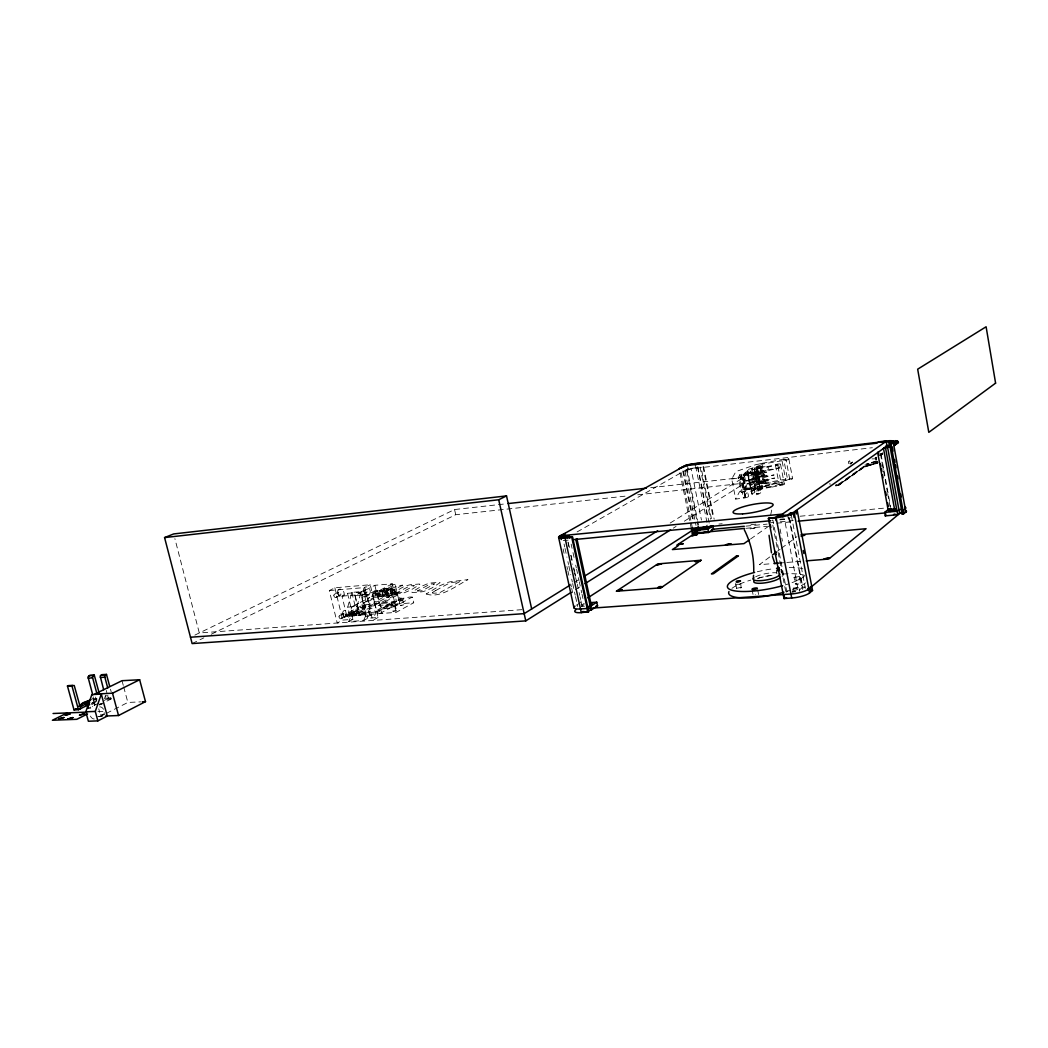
<?xml version="1.0" encoding="UTF-8"?>
<svg xmlns="http://www.w3.org/2000/svg" width="1048" height="1048" viewBox="0 0 1048 1048"><rect width="100%" height="100%" fill="white"/><g stroke="black" fill="none" stroke-linecap="round" stroke-linejoin="round"><path stroke-width="0.75" stroke-dasharray="5 3.75" d="M354.46 612.818C351.905 611.796 349.416 615.49 353.346 614.167C357.696 612.661 345.159 614.023 352.718 612.713M869.028 465.43L868.975 465.037A7.454 1.362 -10.3 0 0 863.827 466.832L839.396 484.333L835.806 485.381M757.18 482.028L762.407 480.56A5.607 1.022 -11 0 1 766.363 480.704L768.38 480.678L764.359 481.425A3.786 0.681 -11 0 1 760.193 482.656A3.786 0.681 -11 0 1 757.154 482.525L756.132 476.696L761.372 475.229A5.607 0.996 -11 0 1 765.315 475.36L767.346 475.32L763.311 476.08A3.786 0.681 -11 0 1 759.145 477.299A3.786 0.681 -11 0 1 756.106 477.181L756.132 476.696M839.435 484.582L863.421 467.382A7.991 1.454 -10.3 0 1 868.949 465.469A15.235 2.751 -10.3 0 0 877.831 462.731M755.503 473.473L760.743 472.006A5.62 0.996 -11 0 1 764.686 472.137L766.717 472.098L762.682 472.858A3.786 0.668 -11 0 1 758.516 474.063A3.786 0.668 -11 0 1 755.477 473.971L754.455 468.129L759.708 466.674A5.62 0.969 -11 0 1 763.651 466.779L765.669 466.74L761.634 467.487A3.786 0.655 -11 0 1 757.468 468.705A3.786 0.655 -11 0 1 754.429 468.613L754.455 468.129M756.473 472.687C751.573 469.832 749.451 481.844 757.115 478.294M758.176 481.412L753.918 482.028L758.726 481.36L759.97 487.752L754.167 488.971A4.205 0.773 -11 0 1 749.49 489.416L746.582 489.691M754.874 491.224L754.691 492.639L752.097 493.647C753.826 496.896 765.826 493.307 761.005 486.966A3.812 0.707 -11 0 0 756.302 487.124A3.812 0.707 -11 0 0 754.088 488.617L754.573 491.067A3.812 0.707 -11 0 1 756.787 489.573A3.812 0.707 -11 0 1 761.477 489.416M754.403 488.774L754.259 490.137L751.613 491.171C764.647 490.608 757.887 491.027 759.787 480.757A3.812 0.694 -11 0 0 755.097 480.94A3.812 0.694 -11 0 0 752.87 482.408L758.569 481.752L759.302 478.255A3.812 0.681 -11 0 0 754.599 478.438A3.812 0.681 -11 0 0 752.372 479.905C755.543 480.141 753.564 486.01 750.394 484.936L758.962 484.228M750.984 471.364L750.787 472.7L748.18 473.683C749.425 475.923 758.922 474.613 757.612 469.57A3.812 0.668 -11.1 0 0 752.909 469.779A3.812 0.668 -11.1 0 0 750.669 471.22L751.324 475.111L748.665 476.159L757.35 475.464L758.542 481.779L749.896 482.408L753.08 481.202L753.368 480.141M875.932 457.518L875.918 458.631L876.128 457.177M747.263 470.552C752.372 476.355 743.504 471.692 748.6 469.334L760.625 465.102A4.585 0.786 -11.1 0 0 760.953 463.923A4.585 0.786 -11.1 0 0 754.625 465.05L738.395 470.696A10.48 1.821 -11.1 0 0 735.447 472.36L731.727 479.041L735.709 499.11L741.041 498.337A4.297 0.812 -11.1 0 0 747.709 497.066A4.297 0.812 -11.1 0 0 746.019 496.123L744.774 496.005L745.966 493.556A4.218 0.786 -11 0 1 749.346 492.219L752.097 490.739L750.984 487.163L742.744 489.586L741.25 492.521L745.482 491.093A4.218 0.786 -11 0 1 748.861 489.757L751.626 488.224M752.097 490.674L751.141 490.32L751.888 489.285L764.45 484.726A4.572 0.838 -11 0 0 764.765 483.469A4.572 0.838 -11 0 0 758.451 484.582L742.272 490.346A10.454 1.939 -11 0 0 739.338 492.062L735.709 499.11M744.774 496.005L740.818 476.002L742.05 473.67A4.218 0.734 -11.1 0 1 745.442 472.36L748.22 470.88M747.735 473.015L748.062 472.334L739.822 474.731L738.29 477.547L741.25 492.521M794.03 577.448L799.401 576.518L794.07 577.317L795.275 583.906M761.005 486.966L760.259 490.543M771.708 510.075L770.699 514.751M781.441 484.569L779.319 485.041L775.468 465.194L776.319 464.827L777.642 464.762L781.467 484.595L779.319 485.041M782.044 576.452L782.751 575.889L782.122 575.575M780.721 569.274L781.52 569.536L780.812 570.151M359.058 614.875L357.014 606.425L361.141 591.622L351.84 592.395L347.7 607.159L349.731 615.569L359.058 614.875L365.857 611.246L361.141 591.622M756.119 488.84L754.743 488.669L753.971 482.054L755.123 487.792L759.459 487.071L756.25 467.618M755.87 471.508L756.813 471.613L758.071 478.006L753.014 479.067L751.927 472.399L779.398 468.011L778.847 465.129A4.035 0.707 -10.9 0 0 780.157 464.002A4.035 0.707 -10.9 0 0 775.586 464.474L773.241 465.155A4.192 0.721 -11 0 1 770.503 465.901L751.979 469.792L778.847 465.129M756.879 471.679L741.919 474.98A3.865 0.681 -11.1 0 0 745.01 475.399L746.713 475.294A4.218 0.747 -11.1 0 0 751.39 474.81L760.861 472.556A65.552 11.934 -10.8 0 1 779.398 468.011M751.665 472.779L745.6 473.879L747.604 473.84L750.538 488.551L748.613 489.377L749.307 489.403M752.831 478.936L758.097 477.914M735.565 583.526L736.613 588.439L741.159 587.849L740.478 581.024M747.172 489.613L745.718 489.481L742.836 474.849L745.18 473.958L744.434 474.102M736.508 588.269L741.748 587.352M747.656 473.906L742.836 474.849M403.768 604.801L400.401 605.587L403.755 604.683L402.72 600.268L399.34 601.094L397.952 600.321L403.611 598.984L401.083 598.932L397.939 600.242L403.559 599.102L402.366 600.635L399.393 601.185L400.401 605.482M396.458 610.539L393.026 611.338L396.458 610.539L395.345 605.967L391.952 606.831L390.55 606.045L396.288 604.644L393.118 604.775L390.537 605.967L396.223 604.814L395.017 606.373L391.978 606.897L393.079 611.403M745.416 496.949L741.46 476.879L739.299 477.364L743.242 497.407L745.442 496.988L743.242 497.407M789.734 479.159L785.987 459.509L785.266 459.456L783.825 459.902L787.598 479.526L789.747 479.119L787.664 479.447M739.351 477.39L741.408 476.853M365.254 607.892L360.525 607.342L365.883 606.019L365.202 607.971L363.486 608.639L361.914 608.705L365.071 607.159L360.355 607.224L365.949 605.809L363.197 607.106M785.961 459.535L783.891 459.967M361.887 608.678L363.394 607.25M354.604 613.578L355.062 611.285L349.678 612.779L355.22 611.678L352.508 612.949M363.604 620.495L366.63 613.63L351.748 614.744L348.696 621.569L363.604 620.495L367.743 618.255L378.079 617.495L370.232 584.745L334.875 587.784L329.321 590.574L337.233 623.01L342.735 620.089L352.862 619.342L351.748 614.744M351.224 614.285L354.604 613.46M763.35 481.752C759.224 484.49 754.547 477.862 759.446 476.211C765.485 474.102 764.241 485.748 758.005 482.814M762.21 476.211L757.429 477.023L761.975 475.792L763.088 481.648L759.08 482.827M761.595 472.74L756.774 473.631L761.555 472.818L760.363 466.976L761.634 467.487L762.682 472.858M760.455 467.185L761.398 473.093L757.141 473.866L756.053 468.142L760.298 467.212L755.7 468.076M745.089 491.879L742.534 476.146A4.218 0.747 -11.1 0 1 745.927 474.836L748.639 473.46M379.992 591.622L384.459 591.242L383.214 593.312L384.223 595.893A2.306 1.402 85.7 0 1 382.716 592.487A2.306 1.402 85.7 0 1 385.14 592.408A2.306 1.402 85.7 0 1 384.131 595.893L384.42 595.88M756.617 493.713L758.791 493.294L756.617 493.752L751.626 468.679L755.097 467.474A4.585 0.799 -11 0 1 761.424 466.347A4.585 0.799 -11 0 1 761.097 467.539L757.691 468.744L751.626 468.679M735.879 584.273L739.822 584.286M754.874 473.29L752.726 473.735L754.874 473.251L758.791 493.294M757.324 475.491L758.084 472.045A3.812 0.668 -11.1 0 0 753.394 472.242A3.812 0.668 -11.1 0 0 751.154 473.683L751.468 473.827M93.049 698.374L93.272 696.855M777.629 464.801L775.546 465.246M754.77 488.578L756.394 487.883L745.744 489.39M829.335 483.888L830.579 484.084M803.724 588.138L805.113 586.985L791.397 588.242M786.236 592.133L787.952 590.745M769.756 556.96L759.407 564.689L772.297 563.641M777.537 551.169L780.118 549.231M781.415 548.261L796.952 536.668M880.045 454.649L882.626 452.801M880.137 455.133L882.717 453.286M879.744 455.684L882.324 453.836M879.927 455.697L882.416 453.915M880.228 455.631L882.809 453.784M779.751 519.847L788.371 519.022L790.349 517.607M781.729 572.444L780.812 571.789M750.499 539.039L768.747 526.175M771.904 520.594L772.848 519.939L786.812 591.675L788.961 591.517M101.145 703.47L99.599 704.099M838.99 484.91L835.426 485.892M584.247 603.425L581.535 605.024M581.732 606.202L584.116 604.67M576.4 605.22L582.334 601.395M575.418 589.683L580.933 586.212M673.301 528.14L676.065 526.41M684.331 521.21L744.997 483.062L743.87 477.312L649.59 487.818M574.212 582.57L578.391 579.989M670.17 523.044L743.87 477.312M104.8 698.099L105.324 695.833L109.804 695.623L110.774 699.173L106.28 699.383L105.324 695.833M711.382 518.668L701.033 467.251L700.195 467.736L710.557 519.205M694.745 519.271L685.038 471.417L691.091 468.784L701.466 520.096M685.038 471.417L687.396 470.067L697.562 520.24M577.12 531.926L688.104 468.757L701.033 467.251M375.551 612.097L393.301 602.521L363.158 604.893L345.146 614.39L345.578 616.145L396.157 612.373L413.724 602.718L412.427 597.19C408.838 595.801 398.633 601.88 397.651 595.002L379.9 604.486C384.026 616.512 407.528 598.434 412.427 597.19M435.785 590.509L445.466 585.203A45.444 9.38 -12.9 0 1 447.941 583.946L448.361 583.749A6.223 1.271 -13.1 0 1 451.924 582.518L459.928 581.522L439.309 592.932L432.968 593.234A5.161 1.061 -13.2 0 1 432.824 592.356M367.481 616.683L371.306 614.6A1.782 1.362 61.8 0 0 371.346 611.652A1.782 1.362 61.8 0 0 369.197 612.648A1.782 1.362 61.8 0 0 371.451 614.547L370.822 614.626C365.935 612.923 374.555 608.285 365.686 613.604M378.079 617.495L372.656 620.455L364.769 587.548L370.232 584.745M379.704 613.604L397.415 603.989M383.516 607.63L401.214 598.081M396.458 601.382L379.022 602.757L359.176 613.329L354.892 595.578L374.856 585.295L392.293 583.802L396.458 601.382L376.782 612.006L345.146 614.39M348.696 621.569L352.862 619.342M359.975 615.49L365.425 612.569L360.525 592.225L347.504 593.312L341.989 596.129L346.914 616.46L359.975 615.49L355.036 595.054L360.525 592.225M341.36 618.608L345.251 616.538L343.22 615.019L343.967 613.276L339.591 615.569M374.948 590.849L376.481 597.137L396.786 594.622L395.476 589.133L374.948 590.849L361.756 597.714L363.08 603.216L366.158 602.587L378.433 596.115L377.136 590.666L364.573 597.203L361.756 597.714M355.953 613.29A3.812 2.921 62.2 0 0 355.731 607.08A3.812 2.921 62.2 0 0 351.146 609.216A3.812 2.921 62.2 0 0 355.953 613.29L372.957 604.251M388.088 597.216L389.057 596.692M376.153 591.177L395.476 589.133M345.578 616.145L363.577 606.622L413.724 602.718M386.673 594.452L387.642 593.941A1.48 1.153 62.2 0 0 387.55 591.583A1.48 1.153 62.2 0 0 385.69 592.33A1.48 1.153 62.2 0 0 387.537 593.98M346.914 616.46L352.403 613.552L365.425 612.569M349.731 615.569L356.569 611.953L365.857 611.246M354.892 595.578L377.346 593.731L395.135 584.404L399.733 603.818M363.08 603.216L376.245 596.286L396.786 594.622M385.232 591.845L386.214 591.334M362.307 595.172L366.171 593.155L364.115 591.622L364.874 589.854L360.512 592.094M372.499 594.137L392.293 583.802M383.817 589.081L384.786 588.57M352.456 606.504L369.368 597.648M375.171 591.688L377.359 591.072M336.185 597.321L340.089 595.316L338.072 593.797L338.805 592.054L334.404 594.268M98.997 716.78L102.992 714.749M105.049 714.042L100.765 716.216L98.761 708.841M106.477 713.321L127.856 702.448L140.681 701.872M93.167 700.405L96.914 698.544M99.115 705.003L112.883 698.112M91.648 704.649L94.123 703.418A5.266 1.1 -15.8 0 1 96.875 701.518M98.63 703.208L88.412 708.291L92.918 708.094L92.434 706.3M104.197 700.431L110.289 697.392M771.891 487.084L782.673 485.001A4.035 0.747 -10.8 0 0 783.983 483.822A4.035 0.747 -10.8 0 0 779.411 484.255L777.066 484.949A4.192 0.773 -10.9 0 1 774.341 485.696L755.857 489.573L771.891 487.084L771.341 484.228L774.275 483.351L782.122 482.132L782.673 485.001M91.674 703.156L97.333 700.352M192.138 643.577L203.862 637.852M211.185 634.276L455.736 514.712L627.988 495.861M851.526 462.561L852.522 462.076M194.889 635.101L454.557 509.538L504.94 503.931M762.774 482.146L764.359 481.425L763.311 476.08M878.198 462.64L863.657 467.343M838.623 485.172L863.788 467.277L863.316 465.469M764.359 481.425L761.752 482.473L763.245 481.936M746.084 480.914L747.8 480.809A4.205 0.76 -11.1 0 0 752.477 480.338L761.935 478.084A65.513 12.144 -10.8 0 1 774.092 474.954L755.241 477.875A4.415 0.786 -11 0 0 751.534 479.054L746.084 480.914L746.7 484.019L748.403 483.914A4.205 0.76 -11 0 0 753.093 483.456L762.538 481.202A65.487 12.262 -10.8 0 1 774.695 478.071L755.857 480.98A4.415 0.799 -11 0 0 752.136 482.159L746.7 484.019M838.872 485.172L836.278 485.84M838.452 484.215L863.735 466.321A7.454 1.362 -10.3 0 1 868.884 464.539A15.772 2.843 -10.3 0 0 877.412 461.998M760.573 483.508L763.979 482.29A4.572 0.825 -11 0 0 764.293 481.045A4.572 0.825 -11 0 0 757.979 482.159L754.508 483.39L760.573 483.508L759.368 477.351L753.302 477.259L756.774 476.028A4.572 0.812 -11 0 1 763.101 474.914A4.572 0.812 -11 0 1 762.774 476.146L759.368 477.351M758.896 474.914L762.302 473.709A4.572 0.812 -11 0 0 762.63 472.491A4.572 0.812 -11 0 0 756.302 473.617L752.831 474.836L758.896 474.914L757.691 468.744M753.709 478.399L748.678 480.181L754.927 478.045M759.119 488.211L762.551 486.993L754.167 488.971L755.739 488.866M752.176 472.281L747.054 473.748L753.171 472.425L746.019 473.814L752.005 472.74M762.551 486.993L759.433 488.093L763.612 486.704A65.448 12.471 -10.7 0 1 782.122 482.132M763.612 486.704L759.682 487.962L772.638 484.32M756.551 467.513L761.634 467.487M751.534 479.054L754.481 478.163M837.313 485.525L839.487 484.857L863.919 467.329A7.454 1.362 -10.3 0 1 869.067 465.548A15.759 2.843 -10.3 0 0 877.595 463.006M836.658 484.687L835.715 484.857M782.031 460.727L763.101 463.95A5.62 0.969 -11.1 0 0 759.158 463.845L784.873 459.011A4.009 0.681 -10.9 0 1 788.528 459.312A4.009 0.681 -10.9 0 1 782.031 460.727L785.817 480.364L766.9 483.534A5.607 1.022 -11 0 0 762.957 483.364L788.633 478.582A4.009 0.734 -10.8 0 1 792.301 478.949A4.009 0.734 -10.8 0 1 785.817 480.364M752.543 472.648L768.603 470.107L768.04 467.238M738.29 477.547L742.141 476.892M731.727 479.041L737.072 478.242A4.31 0.76 -11.1 0 0 743.739 476.958A4.31 0.76 -11.1 0 0 742.076 476.093L740.87 476.054M749.071 489.39L747.787 489.521A3.865 0.707 -11.1 0 1 744.683 489.049L771.341 484.228M750.407 488.735L756.394 487.883M750.538 488.551L759.996 487.661M687.265 469.229L872.381 447.692M685.379 470.303L687.396 470.067M637.747 494.8L744.997 483.062M718.902 524.066L722.151 523.751M800.096 516.232L886.15 507.939M780.066 519.245L784.402 518.826L798.327 590.849L802.794 587.155L788.987 515.564M563.208 540.611L570.243 539.943M750.944 524.616L757.455 524M768.839 522.913L773.725 522.454M780.236 521.825L793.257 520.594M745.94 526.135L767.123 524.118M776.909 523.201L793.205 521.642M746.255 528.297L767.136 526.319M395.135 584.404L390.498 584.797L394.323 600.923L376.573 610.473L372.669 594.124M329.321 590.574L364.769 587.548M387.498 588.937L391.939 588.544L391.114 588.649C389.005 598.958 401.515 585.858 407.58 585.439A6.773 1.349 -13.4 0 1 410.358 584.719L419.357 584.024A6.694 1.336 -13.3 0 1 419.816 584.404L411.091 589.906L404.07 592.841A6.76 1.362 -13.4 0 1 401.725 593.456L392.162 594.242A6.799 1.362 -13.5 0 1 391.742 593.849L391.651 593.05A2.292 1.376 85.6 0 0 392.607 589.71A2.292 1.376 85.6 0 0 390.223 589.788A2.292 1.376 85.6 0 0 391.625 593.181L388.048 593.469M341.989 596.129L355.036 595.054M392.62 594.255A3.445 2.083 85.6 0 0 394.114 589.042A3.445 2.083 85.6 0 0 390.511 589.146A3.445 2.083 85.6 0 0 392.62 594.255L397.389 593.902L379.638 603.373L374.961 603.74L396.969 592.133L392.332 592.513L374.542 601.945L379.206 601.578M778.756 563.117L785.201 562.593M786.812 562.462L801.327 561.283M347.7 607.159L357.014 606.425M521.904 609.674L199.303 632.966L174.885 538.659M581.391 606.425L584.509 606.202M792.563 591.255L795.445 591.059M792.969 591.858L795.537 591.675M92.303 698.846L96.743 698.636M104.486 698.269L108.966 698.06L109.804 695.623M111.389 698.191L108.403 698.335L106.267 690.435M97.071 699.815L94.123 699.946L93.639 698.191M97.949 711.644L104.368 711.369M97.818 716.439L102.547 716.256M757.376 478.294L757.56 478.176M753.709 482.591L752.136 482.159L753.512 482.447M866.106 463.976A8.528 1.546 -10.3 0 1 868.451 463.386L868.884 464.539M875.932 458.539L875.892 458.461A7.86 1.402 -10.2 0 0 876.456 459.522M748.075 474.574L752.005 494.591M850.125 463.085L850.269 463.753M848.684 463.57L848.343 461.723L849.718 460.766L850.072 462.731M95.551 697.038L96.757 701.466M93.141 699.265L94.844 705.514M94.123 703.418L94.608 705.199A5.253 1.113 -15.9 0 1 95.551 704.138M110.472 689.217L111.285 692.191M122.013 680.702L123.271 685.366M123.69 686.912L127.856 702.448M839.212 483.429L839.396 484.333M334.875 587.784L342.735 620.089M351.84 592.395L356.569 611.953M347.504 593.312L352.403 613.552M364.953 597.006L366.276 602.521M366.63 613.63L367.743 618.255M363.158 604.893L363.577 606.622M377.529 591.059L378.826 596.509M377.346 593.731L382.035 613.421M374.856 585.295L379.022 602.757M377.372 613.774L377.097 612.648L394.834 603.059L395.096 604.172M394.506 589.644L395.816 595.133M394.834 606.753L396.157 612.373M454.557 509.538L455.736 514.712M568.291 542.694L570.112 551.052M571.016 555.23L572.824 563.562M573.728 567.715L574.33 570.492M574.631 571.88L575.535 576.033M576.426 580.186L577.029 582.95M577.33 584.326L578.234 588.465M579.125 592.605L579.727 595.369M580.029 596.744L580.618 599.495M580.919 600.871L582.164 606.609M567.924 542.065L568.894 546.519M570.819 555.401L572.745 564.283M573.715 568.71L574.356 571.658M574.671 573.138L575.313 576.086M575.627 577.553L576.596 581.981M564.086 544.043L564.728 546.977M565.042 548.445L566.955 557.248M567.911 561.636L568.54 564.558M568.868 566.025L570.767 574.789M571.723 579.164L572.352 582.072M572.667 583.526L575.208 595.159M575.522 596.613L577.658 606.465M563.104 548.929L564.06 553.331M566.929 566.51L567.571 569.431M567.885 570.885L568.841 575.26M570.741 584.011L571.383 586.919M571.697 588.373L572.64 592.749M571.16 544.148L572.077 548.353M572.981 552.558L574.802 560.942M575.706 565.134L576.308 567.924M576.61 569.313L577.527 573.492M578.431 577.671L579.033 580.461M579.334 581.85L580.238 586.015M581.142 590.181L581.745 592.958M582.046 594.347L582.937 598.513M695.492 522.939L695.99 525.375M683.493 471.155L693.711 521.446M682.759 471.024L692.964 521.262M681.121 472.504L691.117 521.642M691.379 522.926L692.165 526.777M679.916 472.648L689.912 521.76M690.174 523.044L690.96 526.895M697.811 466.674L709.313 523.738M697.496 467.185L707.61 517.332M695.636 466.15L707.492 524.93M687.449 465.482L688.104 468.757M697.811 521.459L698.558 525.1M686.872 471.207L696.579 519.087M697.326 522.755L697.824 525.192M703.562 466.478L714.173 519.297M703.011 466.792L713.112 517.096M757.639 589.605L758.673 594.792A2.738 0.668 -10.7 0 0 755.228 594.727M752.268 590.535L753.027 594.413M750.119 470.997L750.604 473.46M751.822 479.67L752.307 482.172M753.525 488.368L754.01 490.831M748.062 472.334L752.097 493.647M750.656 487.87L751.141 490.32M744.617 476.355L748.56 496.438M741.499 475.386L744.277 489.468M739.822 474.731L742.744 489.586M762.093 464.212L762.577 466.635M763.769 472.792L764.241 475.216M765.433 481.36L765.905 483.783M781.533 569.588L782.751 575.889M772.795 525.114L777.76 550.659M778.061 552.152L785.895 592.408M757.141 467.146L758.189 472.491M758.817 475.7L759.852 481.032M776.306 570.505L776.922 573.649M754.429 468.613L755.477 473.971M756.106 477.181L757.154 482.525M791.305 515.341L805.349 588.229M780.511 464.172L784.323 484.006M788.764 517.149L802.729 589.526M787.598 514.974L788.371 519.022M799.401 576.518L800.646 582.976A2.725 0.655 -10.4 0 1 796.624 584.247A2.725 0.655 -10.4 0 1 796.598 583.094A2.725 0.655 -10.4 0 1 800.646 582.976M799.139 588.596L799.65 591.229M792.537 591.046L793.048 593.679M780.079 529.043L780.957 533.563M781.834 538.082L782.411 541.096M788.843 458.959L792.615 478.582M876.154 457.295L876.18 457.413A7.336 1.31 -10.2 0 0 876.429 458.343A7.336 1.31 -10.2 0 0 876.442 459.286M881.014 454.203L883.752 469.294M884.001 470.67L890.708 507.494M880.346 453.404L882.102 463.046M882.39 464.657L883.268 469.478M883.556 471.089L887.368 491.997M887.656 493.608L890.001 506.498M877.91 461.186A14.187 2.554 -10.3 0 1 863.002 465.338M871.988 458.919A14.187 2.554 -10.3 0 1 876.141 458.854M850.727 463.871A15.772 2.843 -10.3 0 1 851.723 463.321M876.076 461.146A14.711 2.633 -10.3 0 1 868.451 463.386M850.504 463.806A14.711 2.633 -10.3 0 1 852.627 462.168M876.338 457.727A8.384 1.493 -10.3 0 1 875.106 457.544M877.504 462.496A15.759 2.843 -10.3 0 1 868.975 465.037M876.338 458.788A7.336 1.31 -10.2 0 1 876.272 457.911M876.377 460.871A14.187 2.541 -10.3 0 1 867.259 463.544M851.002 463.779A14.187 2.541 -10.3 0 1 851.5 463.072M875.237 457.832A14.187 2.541 -10.3 0 1 876.482 457.897M851.487 463.491A14.187 2.541 -10.3 0 0 851.317 463.661L849.928 463.819A15.681 2.817 -10.3 0 1 851.304 462.862M94.228 719.007A4.323 2.908 62.8 0 1 89.84 713.924M104.302 712.692A4.297 2.908 62.8 0 1 101.722 714.919A4.297 2.908 62.8 0 1 98.302 711.802M99.678 706.902A4.297 2.908 62.8 0 1 103.529 709.3M755.647 576.806A13.48 3.183 -10.7 0 1 776.765 572.85M757.337 578.771A13.48 3.196 -10.7 0 1 772.861 575.326M804.235 576.413A40.44 9.589 -10.7 0 1 785.293 584.915M757.298 571.75A40.44 9.589 -10.7 0 1 773.817 568.658M789.236 567.427A40.44 9.589 -10.7 0 1 803.502 569.051M805.48 582.885A40.414 9.733 -10.6 0 1 786.563 591.452M731.936 588.347A40.414 9.733 -10.6 0 1 750.748 580.094M758.529 577.998A40.414 9.733 -10.6 0 1 772.284 575.313M783.053 574.055A40.414 9.733 -10.6 0 1 804.733 575.418M792.524 589.395A3.485 0.852 -10.4 0 1 797.751 588.111A3.485 0.852 -10.4 0 1 797.842 589.474A3.485 0.852 -10.4 0 1 792.563 590.05M706.221 525.389A11.305 2.279 -11.3 0 1 707.61 525.179M376.73 610.984A1.441 1.113 61.7 0 1 377.372 612.556M394.48 601.421A1.428 1.113 61.7 0 1 395.109 602.967M432.693 592.369A33.248 6.891 -13.1 0 1 435.85 590.509M92.447 702.776A5.24 1.1 -15.9 0 1 91.661 703.732M102.206 704.02A5.253 1.113 -15.9 0 1 99.704 704.846M746.019 489.193L750.329 488.578L747.447 473.971L743.084 474.849L746.019 489.193M411.956 592.094L411.956 592.199A6.838 1.389 -13.3 0 0 412.414 592.592L422.121 591.793A6.812 1.376 -13.3 0 0 424.466 591.177L431.475 588.216L440.055 582.688A6.733 1.349 -13.2 0 0 439.557 582.321L430.414 583.029A6.812 1.362 -13.2 0 0 427.636 583.736L420.72 586.631L411.956 592.094M426.235 593.967C440.055 598.932 456.273 585.622 467.984 579.649L450.103 581.797A8.856 1.795 -13.1 0 0 448.308 582.269L439.924 585.662L426.235 593.967M799.899 579.099C794.083 582.701 793.899 577.514 799.886 579.164M754.94 527.943L749.765 528.952L754.94 527.943M417.628 590.823L417.562 590.902A4.336 0.878 -13.3 0 0 417.51 591.111L421.571 590.784A4.271 0.865 -13.3 0 0 422.449 590.509L434.435 584.05A4.349 0.878 -13.2 0 0 434.514 583.762L430.479 584.103A4.349 0.878 -13.2 0 0 429.641 584.378L417.628 590.823M397.375 592.487L397.31 592.565A4.31 0.865 -13.4 0 0 397.244 592.775L401.253 592.447A4.244 0.852 -13.5 0 0 402.118 592.172L414.235 585.753A4.323 0.865 -13.4 0 0 414.327 585.465L410.358 585.806A4.323 0.865 -13.4 0 0 409.519 586.068L397.467 592.395M390.446 595.133L389.476 595.644A4.598 3.563 62.2 0 1 383.738 596.115L384.721 595.605A4.585 3.563 62.2 0 0 390.446 595.133M402.576 585.19L383.62 595.199L378.603 595.618L381.341 594.177A15.471 3.052 -13.6 0 1 377.594 595.277L376.717 595.5A7.231 1.428 -13.6 0 1 376.166 595.618A7.297 1.441 -13.6 0 1 372.381 596.233A8.096 1.598 -13.6 0 1 371.634 596.273L375.577 594.203L383.791 592.88L397.598 585.609L402.576 585.19M389.149 589.657L388.166 590.168A4.598 3.563 62.2 0 0 382.441 590.653L383.411 590.142A4.585 3.563 62.2 0 1 389.149 589.657M359.936 593.325A1.782 1.376 62.5 0 0 362.189 595.238A1.782 1.376 62.5 0 0 362.097 592.33A1.782 1.376 62.5 0 0 359.936 593.325M333.853 595.5A1.769 1.349 62.9 0 0 336.067 597.386A1.769 1.349 62.9 0 0 335.963 594.504A1.769 1.349 62.9 0 0 333.853 595.5M365.11 614.835A1.782 1.362 61.8 0 0 367.363 616.748A1.782 1.362 61.8 0 0 367.272 613.853A1.782 1.362 61.8 0 0 365.11 614.835M339.028 616.774A1.769 1.336 62.2 0 0 341.242 618.674A1.769 1.336 62.2 0 0 341.15 615.805A1.769 1.336 62.2 0 0 339.028 616.774M364.049 591.216A1.782 1.376 62.5 0 0 366.302 593.103A1.782 1.376 62.5 0 0 366.197 590.194A1.782 1.376 62.5 0 0 364.049 591.216M363.473 590.129A4.153 3.196 62.5 0 0 368.726 594.517A4.153 3.196 62.5 0 0 368.477 587.758A4.153 3.196 62.5 0 0 363.473 590.129M338.006 593.404A1.755 1.349 62.9 0 0 340.233 595.264A1.755 1.349 62.9 0 0 340.115 592.395A1.755 1.349 62.9 0 0 338.006 593.404M337.482 592.317A4.1 3.131 62.9 0 0 342.657 596.666A4.1 3.131 62.9 0 0 342.382 589.972A4.1 3.131 62.9 0 0 337.482 592.317M368.608 611.534A4.14 3.183 61.8 0 0 373.848 615.936A4.14 3.183 61.8 0 0 373.612 609.202A4.14 3.183 61.8 0 0 368.608 611.534M343.168 614.613A1.755 1.336 62.2 0 0 345.381 616.486A1.755 1.336 62.2 0 0 345.264 613.63A1.755 1.336 62.2 0 0 343.168 614.613M342.617 613.499A4.1 3.118 62.2 0 0 347.792 617.861A4.1 3.118 62.2 0 0 347.517 611.194A4.1 3.118 62.2 0 0 342.617 613.499M368.058 600.255A3.76 2.895 62.2 0 0 372.774 604.342A3.76 2.895 62.2 0 0 372.669 598.251A3.76 2.895 62.2 0 0 368.058 600.255M356.923 606.176A3.799 2.908 62.2 0 0 361.717 610.224A3.799 2.908 62.2 0 0 361.508 604.041A3.799 2.908 62.2 0 0 356.923 606.176M378.983 592.801A2.306 1.402 85.7 0 0 380.411 596.194A2.306 1.402 85.7 0 0 381.406 592.696A2.306 1.402 85.7 0 0 378.983 592.801M386.502 590.103A2.279 1.376 85.6 0 0 387.917 593.482A2.279 1.376 85.6 0 0 388.9 590.011A2.279 1.376 85.6 0 0 386.502 590.103M383.005 591.845A3.471 2.109 85.7 0 0 385.127 596.993A3.471 2.109 85.7 0 0 386.647 591.727A3.471 2.109 85.7 0 0 383.005 591.845M384.721 592.854A1.493 1.153 62.2 0 0 386.568 594.504A1.493 1.153 62.2 0 0 386.581 592.094A1.493 1.153 62.2 0 0 384.721 592.854"/><path stroke-width="1.5" d="M753.722 571.527C754.088 556.789 750.984 543.126 744.316 529.83M898.228 442.479L893.944 445.505M753.25 578.994L753.564 575.3M97.857 720.88L95.289 711.422L101.315 694.117L91.857 694.575L85.805 711.815L88.373 721.234L97.857 720.88L107.276 716.072L101.315 694.117M810.694 590.823L812.541 590.456L797.227 510.664L795.681 510.821L796.297 514.005M895.582 510.913L894.94 511.437L883.503 448.465L889.831 446.579L889.202 443.055L891.507 442.793L889.595 444.156L902.276 514.28L904.136 512.721L903.9 511.411M794.07 517.411L793.153 512.616L790.572 512.865L787.598 514.974L777.537 515.957L775.455 517.411L768.394 518.472L784.022 598.539L791.712 598.002A13.952 3.458 -10.3 0 0 809.593 592.932L812.541 590.456M902.276 514.28L905.891 512.276A12.222 2.568 -9.8 0 0 905.655 510.573M891.586 508.804L888.743 509.079L884.643 512.406L885.272 515.878L897.651 514.712L899.538 513.153L902.983 512.826M902.223 510.311L901.647 510.795L903.022 510.664M784.022 598.539L786.629 597.897M885.272 515.878L886.307 515.026M894.337 444.968L898.346 441.981L893.394 441.837M772.35 555.034L776.24 552.126M894.245 444.483L898.228 441.444M894.416 445.452L898.424 442.531L897.678 442.269M893.119 443.631L897.101 440.75L898.202 442.204M768.394 518.472L776.11 517.725A14.069 2.843 -10.7 0 0 794.188 512.826L797.227 510.664M889.595 444.156L893.276 442.361L905.891 512.276M792.76 512.891L886.988 446.003L886.15 441.326L686.375 464.867L560.51 535.79L561.322 539.524M889.202 443.055L891.416 441.496L891.835 443.828M883.503 448.465L886.988 446.003M749.202 539.956L743.988 543.624L672.384 549.571L678.161 545.798L676.785 545.183L692.911 534.677L698.047 532.829L744.643 528.441M560.51 535.79L782.424 514.11L886.15 441.326M882.547 442.976L884.001 441.47M889.49 441.719L897.088 440.723M891.953 441.09L892.411 441.706M575.784 609.818A12.864 3.026 -12.2 0 0 581.286 612.648L588.701 611.705L572.549 537.061L566.955 537.611L569.431 536.196L569.837 538.069M587.273 610.381L591.111 610.106L597.543 605.862L596.757 602.181L590.535 602.639M696.488 527.812L697.64 533.498L708.566 532.476L713.505 529.214L712.85 525.965L710.007 526.24M582.976 611.403L583.133 612.084L584.037 611.495M587.168 608.469L587.902 607.997L586.5 608.102M596.757 602.181L590.312 606.412L587.522 606.622M699.697 530.773L699.291 528.742L696.972 530.249L707.911 529.214L712.85 525.965M697.64 533.498L698.505 532.934M691.221 528.179L692.4 533.982L695.191 532.174A11.292 2.306 -11.3 0 1 696.2 531.611M692.4 533.982L698.44 532.122M587.81 597.858L694.536 528.952A11.305 2.279 -11.3 0 1 694.981 528.677M699.291 528.742L695.269 529.135L691.745 530.746M531.677 608.967L506.525 495.901L173.654 533.943L164.575 537.585L192.138 643.577L525.782 620.888L571.278 592.29M585.059 583.618L670.55 529.869M570.047 585.164L524.157 613.643L190.487 637.223M583.946 576.531L657.646 530.812M569.431 536.196L560.785 537.034L565.239 533.498L560.221 535.698A12.969 2.476 -12.2 0 0 565.095 538.135L572.549 537.061M702.226 462.902L696.724 463.308A11.371 1.886 -11.5 0 0 681.973 467.133L679.117 468.744L687.449 465.482L876.744 443.212L878.761 441.824L885.599 441.012A12.301 2.109 -10.3 0 1 893.276 442.361M697.169 463.504L695.387 464.971M105.612 716.033L118.542 715.522L145.489 701.649L139.646 679.746L122.013 680.702L94.752 694.09L112.516 693.213L139.646 679.746M87.534 713.924L76.805 719.308L52.4 720.251L67.229 712.915M69.862 685.929L67.452 686.008L74.015 709.902L76.19 708.815M79.674 705.042L80.866 706.431L89.172 702.383M164.575 537.585L498.717 499.765L506.525 495.901M74.015 709.902L78.469 709.706L88.91 704.531M79.491 705.16L91.111 699.435M109.673 686.257L106.477 674.388L104.63 676.34L107.734 687.947M106.477 674.388L101.997 674.65L100.163 676.039L103.66 689.702M98.971 692.4L94.268 675.095L92.421 677.034L96.77 693.147M94.268 675.095L89.827 675.344L87.98 676.903L92.748 694.89M67.452 686.008L74.238 685.523L80.657 708.631M895.044 514.018L893.525 514.542M893.826 441.693L891.665 441.719M777.027 569.942L779.188 569.378M707.099 531.86L703.378 532.528M87.495 703.876L85.805 704.728L87.534 704.597M801.248 535.292L804.89 535.187L801.183 536.353M704.78 529.057C712.116 526.974 700.169 530.013 703.68 529.227M779.162 570.636L777.118 570.819M704.387 529.122L707.452 527.917L701.911 529.03L703.942 529.188M88.137 703.732L89.015 703.732M882.455 442.544L891.416 441.496M893.774 442.164L896.538 441.837M886.084 445.688L890.551 445.177M895.726 440.645L896.289 441.863M508.188 503.564L646.341 488.171M572.929 539.681L770.516 520.738M712.024 526.502L702.946 527.38L698.806 530.078L698.073 526.424M895.765 508.896L888.062 509.629L877.648 452.435M901.778 509.407L898.909 509.682L897.023 511.228L884.643 512.406M711.71 529.384L744.303 526.293M798.091 521.184L886.11 512.839M890.774 511.411L894.887 510.101L888.887 511.214L890.499 511.437M801.17 534.585L866.067 528.716L828.732 559.043L806.161 560.876M773.909 563.51L778.756 563.117M810.432 586.605L811.781 586.5M589.513 605.849L591.386 605.705L576.924 538.764L575.824 539.406L591.111 610.106M596.05 605.967L597.543 605.862M583.133 612.084L588.701 611.705M89.028 675.724L93.468 675.475M101.198 675.03L105.678 674.781M88.176 678.135L92.617 677.886M100.346 677.453L104.826 677.205M68.277 685.615L72.731 685.379M142.279 701.793L145.489 701.649M78.548 706.3L81.521 706.169M75.286 709.273L79.74 709.077M85.805 711.815L95.289 711.422M53.068 713.505L86.735 712.103M897.494 441.784L898.241 441.889M774.944 563.693L772.481 556.488M82.32 705.409L81.927 703.968A5.24 1.087 -15.9 0 1 87.521 701.204L87.914 702.645M71.906 685.772L78.469 709.706M87.927 706.496L88.412 708.291M112.516 693.213L118.542 715.522M771.472 552.807L769.062 535.292M498.717 499.765L525.782 620.888M565.095 538.135L581.286 612.648M560.221 535.698L560.863 538.646M558.623 537.441L573.963 607.827M571.802 537.493L587.98 612.176M695.269 529.135L695.924 532.371M694.536 528.952L695.191 532.174M692.427 528.061L693.606 533.877M707.832 526.659L708.12 528.074M707.911 529.214L708.566 532.476M776.11 517.725L791.712 598.002M775.455 517.411L776.07 520.607M769.022 518.039L769.651 521.223M770.267 524.419L770.896 527.603M775.546 551.445L776.162 554.615M778.638 567.282L779.254 570.439M784.009 594.806L784.441 597.046M790.572 512.865L791.083 515.564M782.424 514.11L782.948 516.795M777.537 515.957L777.826 517.463M803.292 550.449L803.908 553.606M810.628 588.596L811.008 590.574M794.188 512.826L809.593 592.932M807.772 588.662L808.021 589.906M892.267 446.972L893.014 451.151M894.52 459.496L895.031 462.273M895.529 465.05L896.027 467.814M897.533 476.133L898.031 478.897M900.769 494.093L901.267 496.857M890.983 443.985L903.651 514.149M887.525 446.841L899.538 513.153M885.599 448.216L897.651 514.712M878.342 451.937L878.814 454.544M880.477 463.688L880.949 466.295M881.342 468.417L881.918 471.574M882.481 474.718L883.058 477.875M885.639 492.049L886.215 495.193M887.656 503.079L888.219 506.223M888.743 509.079L889.058 510.808M779.542 573.806A13.48 3.183 -10.7 0 1 765.603 580.107A13.48 3.183 -10.7 0 1 753.957 577.92M780.21 577.251A13.48 3.196 -10.7 0 1 765.158 582.832A13.48 3.196 -10.7 0 1 753.984 580.998M782.66 585.688A40.44 9.589 -10.7 0 1 729.919 589.5A40.44 9.589 -10.7 0 1 754.639 572.418M776.542 568.317A40.44 9.589 -10.7 0 1 779.214 568.029M783.93 592.225A40.414 9.733 -10.6 0 1 744.408 597.976A40.414 9.733 -10.6 0 1 728.963 591.557M905.027 507.114A12.222 2.554 -9.9 0 1 905.262 508.804L808.833 588.963A13.952 3.432 -10.4 0 1 790.939 594.019L580.487 608.954A12.864 3 -12.2 0 1 574.985 606.15M590.469 603.163A3.21 0.747 -12.2 0 1 590.456 604.473M89.696 704.662A5.24 1.1 -15.9 0 1 86.853 705.553L86.368 703.771A5.24 1.087 -15.9 0 0 89.696 702.684M85.438 703.758A5.24 1.1 -15.9 0 1 86.539 703.378M622.316 589.775L617.062 590.849L622.302 589.827M696.894 534.729L691.811 535.738L696.841 534.86M888.874 511.083L894.887 510.101L888.914 511.018M683.191 543.702L678.03 544.672L683.191 543.702M829.597 557.916L824.2 558.885L829.597 557.916M700.444 560.641L695.322 561.649L700.444 560.641M84.482 713.714L79.386 715.142L84.416 713.858M72.875 717.579L67.779 719.046L72.875 717.579M70.059 713.885L65.002 715.299L70.059 713.924M63.876 717.5L58.78 718.928L63.863 717.553M662.519 586.736C656.913 590.247 656.362 585.465 662.519 586.736M661.458 563.929L656.441 564.964L661.445 563.981M730.862 543.807L725.544 544.816L730.862 543.807M740.478 581.024C734.923 584.47 734.556 579.623 740.478 581.024M88.582 702.055L85.333 702.985L88.582 702.055M995.6 383.149L928.803 432.352L917.668 369.197L986.103 326.766L995.6 383.149M736.403 556.043L711.422 573.885L713.478 573.715L738.421 555.872L736.403 556.043M701.073 560.248L661.013 587.823L616.342 591.229L657.843 563.903L701.073 560.248M742.587 513.874A20.371 3.982 -11 0 0 773.11 504.874A20.371 3.982 -11 0 0 743.635 506.656A20.371 3.982 -11 0 0 742.587 513.874M753.302 589.592A2.738 0.655 -10.7 0 0 757.39 588.308A2.738 0.655 -10.7 0 0 753.394 588.413A2.738 0.655 -10.7 0 0 753.302 589.592"/></g></svg>
